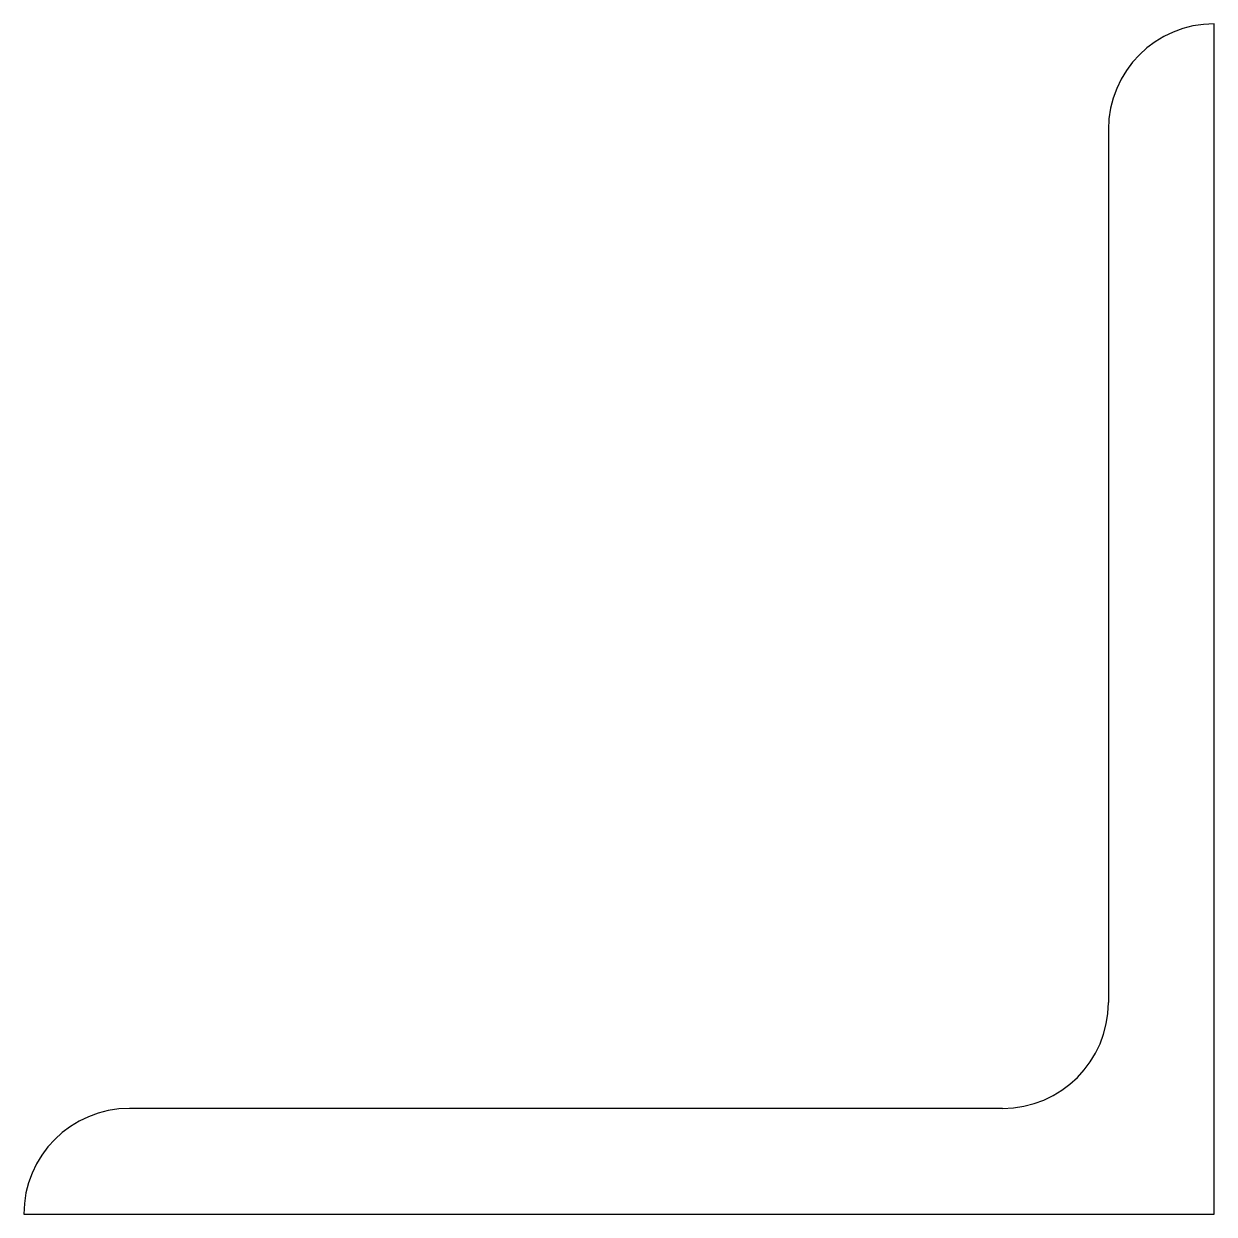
# Model space of a CAD drawing. Extents: x -90 to 0, y 0 to 90.
import ezdxf

# ---------------------------------------------------------------- set-up
doc = ezdxf.new("R2010")
doc.units = 0
doc.layers.get('0').update_dxf_attribs({"linetype": 'CONTINUOUS'})

msp = doc.modelspace()

# ---------------------------------------------------------------- linework, layer by layer
at = {"linetype": 'CONTINUOUS'}
for p, q in [((0, 0), (0, 90)), ((0, 0), (0, 90)), ((-8, 82), (-8, 16)), ((-16, 8), (-82, 8)), ((-90, 0), (0, 0)), ((-90, 0), (0, 0))]:
    msp.add_line(p, q, dxfattribs=at)
for centre, start, end in [((0, 82), 90, 180), ((-16, 16), 270, 0), ((-82, 0), 90, 180)]:
    msp.add_arc(centre, 8, start, end, dxfattribs=at)

doc.saveas('drawing.dxf')
